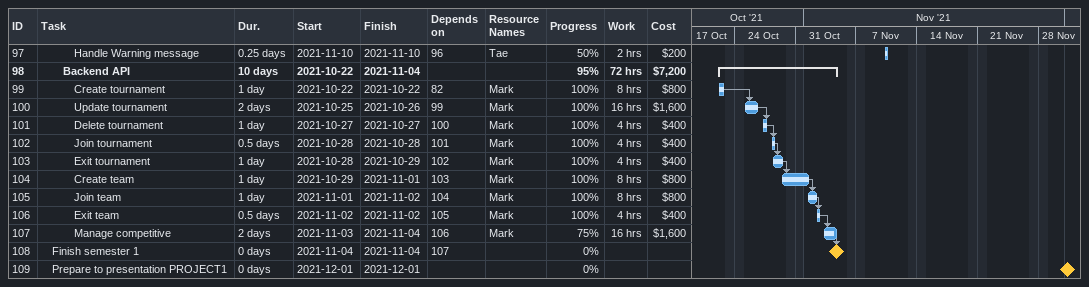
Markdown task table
| ID | Level | Task | Duration | Start | Finish | Predecessors | Resources | % complete | Work (h) | Cost ($) |
|---|---|---|---|---|---|---|---|---|---|---|
| 97 | 4 | Handle Warning message | 0.25d | 2021-11-10 | 2021-11-10 | 96 | Tae | 50 | 2 | 200 |
| 98 | 3 | **Backend API** | 10d | 2021-10-22 | 2021-11-04 |  |  | 95 | 72 | 7200 |
| 99 | 4 | Create tournament | 1d | 2021-10-22 | 2021-10-22 | 82 | Mark | 100 | 8 | 800 |
| 100 | 4 | Update tournament | 2d | 2021-10-25 | 2021-10-26 | 99 | Mark | 100 | 16 | 1600 |
| 101 | 4 | Delete tournament | 1d | 2021-10-27 | 2021-10-27 | 100 | Mark | 100 | 4 | 400 |
| 102 | 4 | Join tournament | 0.5d | 2021-10-28 | 2021-10-28 | 101 | Mark | 100 | 4 | 400 |
| 103 | 4 | Exit tournament | 1d | 2021-10-28 | 2021-10-29 | 102 | Mark | 100 | 4 | 400 |
| 104 | 4 | Create team | 1d | 2021-10-29 | 2021-11-01 | 103 | Mark | 100 | 8 | 800 |
| 105 | 4 | Join team | 1d | 2021-11-01 | 2021-11-02 | 104 | Mark | 100 | 8 | 800 |
| 106 | 4 | Exit team | 0.5d | 2021-11-02 | 2021-11-02 | 105 | Mark | 100 | 4 | 400 |
| 107 | 4 | Manage competitive | 2d | 2021-11-03 | 2021-11-04 | 106 | Mark | 75 | 16 | 1600 |
| 108 | 2 | Finish semester 1 | 0d | 2021-11-04 | 2021-11-04 | 107 |  | 0 |  |  |
| 109 | 2 | Prepare to presentation PROJECT1 | 0d | 2021-12-01 | 2021-12-01 |  |  | 0 |  |  |
